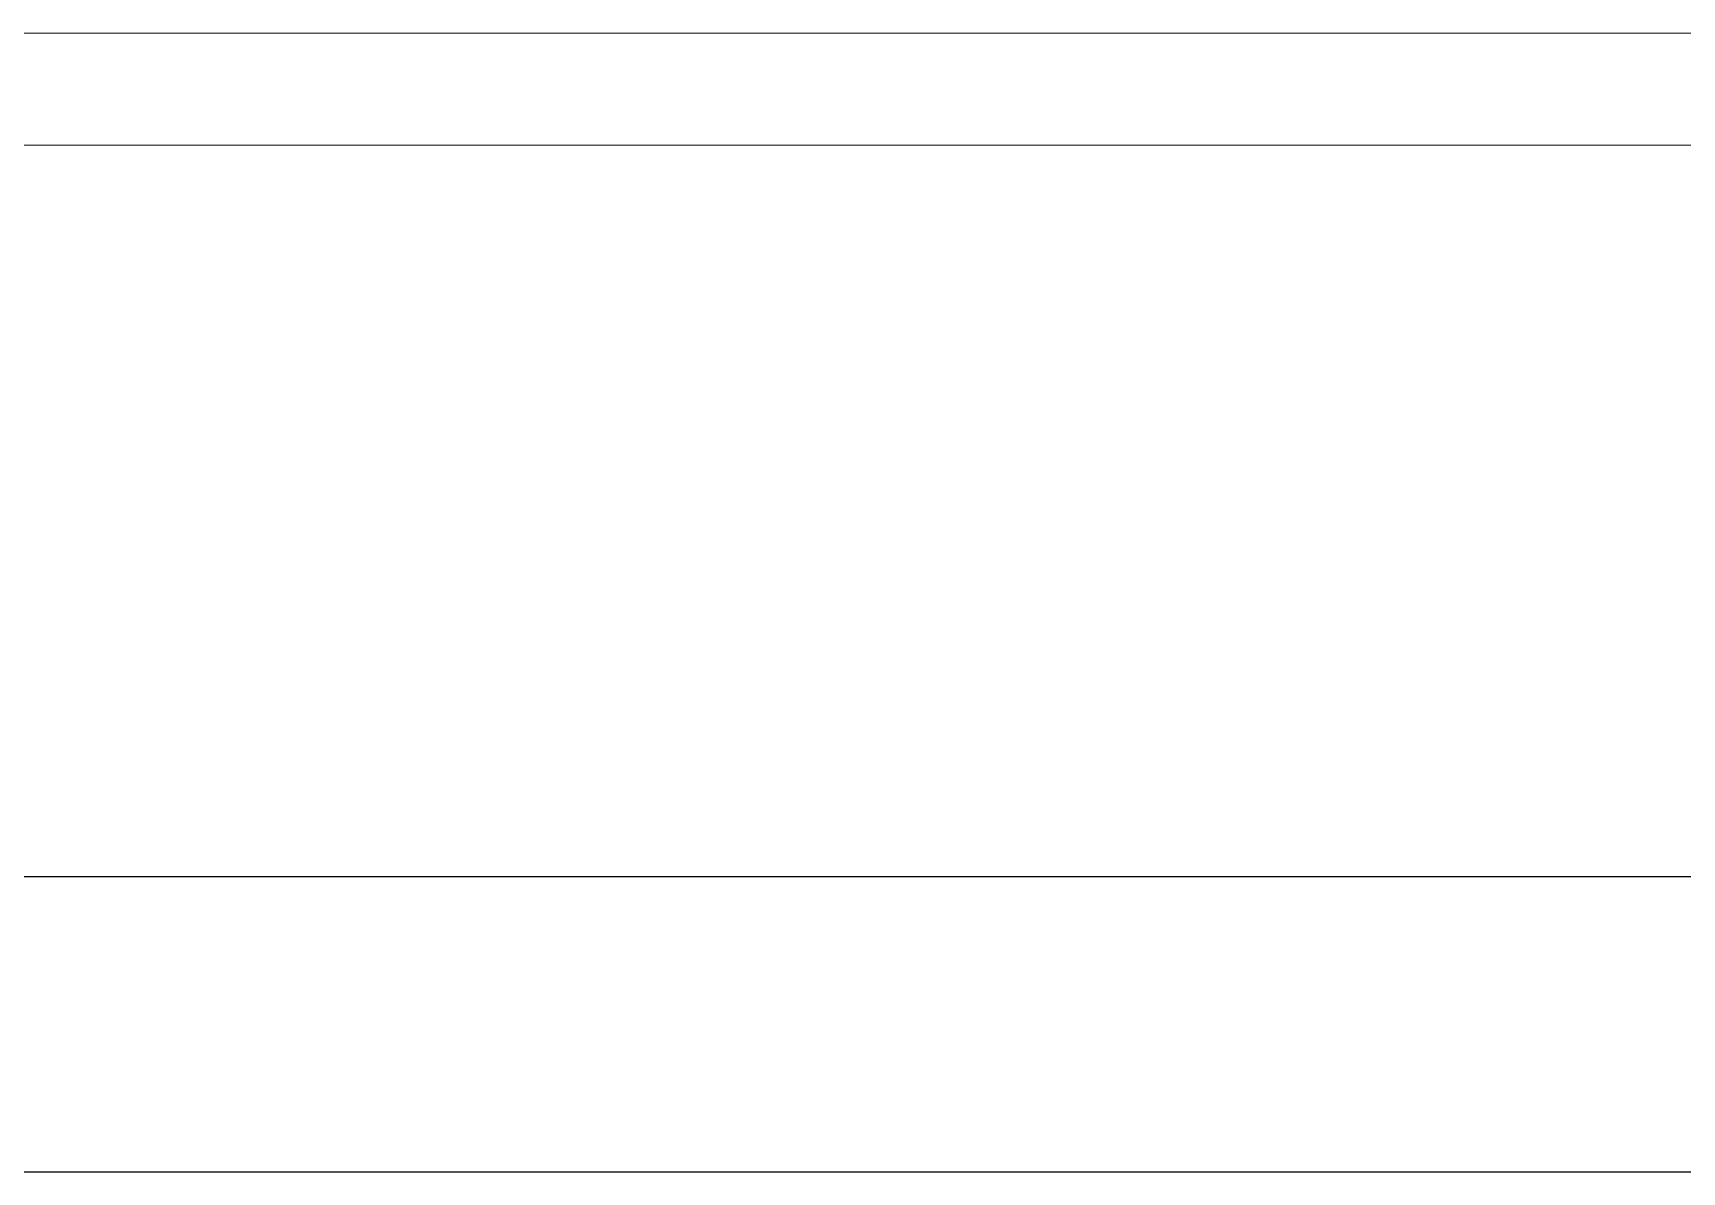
# Model space of a CAD drawing. Header units: millimetres. Extents: x -26983 to 60590, y 825 to 42375.
# Drawn here: x 56552.38 to 56574.22, y 17684.15 to 17699.24 of the extents above; entities that cross this region are included whole.
import ezdxf

# ---------------------------------------------------------------- set-up
doc = ezdxf.new("R2010")
doc.units = ezdxf.units.MM
doc.header["$LTSCALE"] = 100
doc.header["$MEASUREMENT"] = 0
doc.layers.get('0').update_dxf_attribs({"linetype": 'CONTINUOUS'})
for name, color, linetype in [('ELE7 (0.07)', 8, 'CONTINUOUS'), ('ELE9', 9, 'CONTINUOUS'), ('OVERHEAD DOOR - 1', 4, 'CONTINUOUS'), ('OVERHEAD DOOR - ELE', 9, 'CONTINUOUS'), ('STAIR', 4, 'CONTINUOUS')]:
    doc.layers.add(name, color=color, linetype=linetype)

# ---------------------------------------------------------------- blocks, each defined once
blk = doc.blocks.new('A$Ca9da7916')
at = {"layer": 'ELE7 (0.07)', "ltscale": 0.002}
blk.add_line((227, 875), (227, 3325), dxfattribs=at)
at = {"layer": 'OVERHEAD DOOR - 1', "lineweight": 0}
for p, q in [((722, 3370.4), (722, 829.6)), ((798, 829.6), (798, 3370.4))]:
    blk.add_line(p, q, dxfattribs=at)
at = {"layer": 'OVERHEAD DOOR - ELE', "ltscale": 0.002}
blk.add_line((27, 3325), (27, 875), dxfattribs=at)
blk = doc.blocks.new('A$C2EBE1E08')
at = {"layer": 'STAIR', "ltscale": 0.2}
blk.add_lwpolyline([(2800, 9000), (0, 9000)], dxfattribs=at)
blk = doc.blocks.new('B2FF')
at = {"layer": 'ELE9', "color": 253, "ltscale": 0.1, "xscale": -1, "rotation": 270}
blk.add_blockref('A$Ca9da7916', (37174924.7, 564844.3), dxfattribs=at)
at = {"layer": 'ELE9', "color": 253, "ltscale": 1000}
blk.add_blockref('A$C2EBE1E08', (37175624.7, 555871.3), dxfattribs=at)

msp = doc.modelspace()

# ---------------------------------------------------------------- block references
at = {"xscale": 0.01956471256889679, "yscale": 0.01956471256889679, "zscale": 0.01956471256889679}
msp.add_blockref('B2FF', (-670794.073, 6632.608), dxfattribs=at)

doc.saveas('drawing.dxf')
